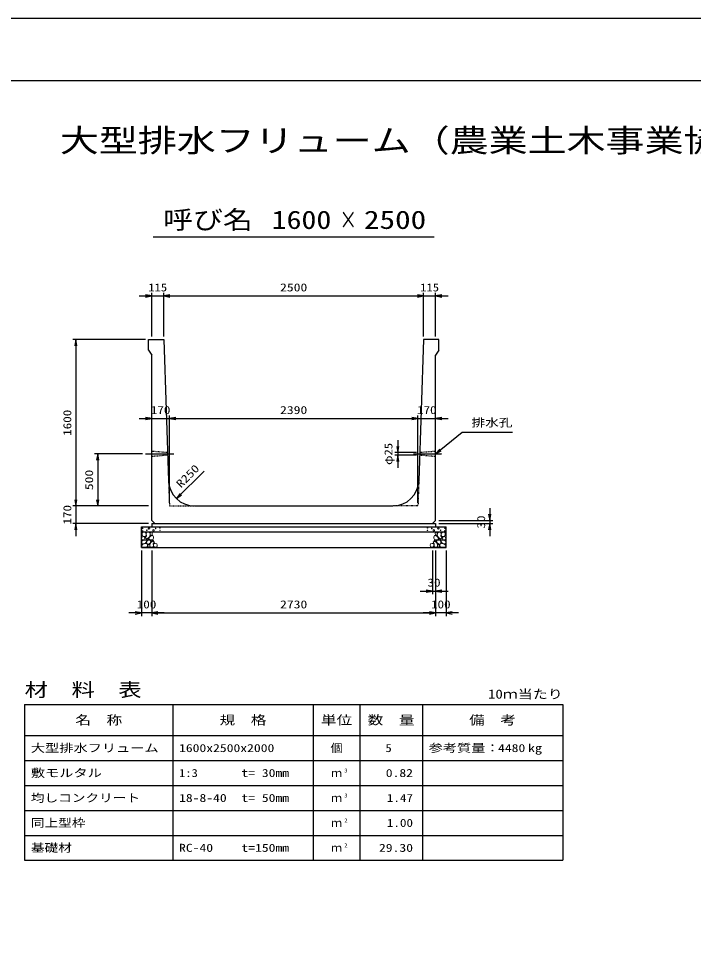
# Model space of a CAD drawing. Units: millimetres at full size. Extents: x 0 to 25230, y 0 to 17820.
# Drawn here: x 8469 to 14960, y 8910 to 17820 of the extents above; entities that cross this region are included whole.
import ezdxf
from ezdxf.enums import TextEntityAlignment as Align

# ---------------------------------------------------------------- set-up
doc = ezdxf.new("R2010")
doc.units = ezdxf.units.MM
doc.linetypes.add('CHAIN', pattern=[18.5, 12, -1.5, 3.5, -1.5])
doc.linetypes.add('DASHED_SPACED', pattern=[12, 6, -6])
for name, color, linetype, lineweight in [('0_2', 7, 'Continuous', 25), ('D-BMK', 2, 'CHAIN', 25), ('D-DCR-HCHn', 4, 'Continuous', 9), ('D-MTR-FRAM', 7, 'Continuous', 25), ('D-MTR-LINE', 7, 'Continuous', 25), ('D-STR-DIM', 7, 'Continuous', 25), ('D-STR-STRn', 1, 'Continuous', 25), ('D-TTL', 2, 'Continuous', 25), ('D-TTL-TXT', 7, 'Continuous', 25)]:
    doc.layers.add(name, color=color, linetype=linetype, lineweight=lineweight)
doc.layers.add('D-MTR', color=7, linetype='Continuous')
doc.layers.add('D-MTR-TXT', color=7, linetype='Continuous')
doc.styles.add('ＭＳ ゴシック', font='')
doc.styles.get('ＭＳ ゴシック').set_extended_font_data('MS Gothic')

# ---------------------------------------------------------------- blocks, each defined once
blk = doc.blocks.new('open_arrow')
at = {"color": 0, "linetype": 'Continuous', "lineweight": -2}
blk.add_lwpolyline([(7.5, 1.25), (0, 0), (7.5, -1.25)], dxfattribs=at)

msp = doc.modelspace()

# ---------------------------------------------------------------- linework, layer by layer
at = {"layer": '0_2'}
for p, q in [((9660, 13630), (9200, 13630)), ((9230, 13630), (9230, 13130)), ((9720, 13130), (9200, 13130))]:
    msp.add_line(p, q, dxfattribs=at)
at = {"layer": 'D-BMK'}
for p, q in [((9690, 13630), (9962.812, 13630)), ((12267.188, 13630), (12540, 13630))]:
    msp.add_line(p, q, dxfattribs=at)
at = {"layer": 'D-DCR-HCHn'}
for points in [[(9655.46, 12830.356), (9650.26, 12814.753), (9657.194, 12804.352), (9674.53, 12802.618), (9686.366, 12807.699), (9681.464, 12819.954), (9684.932, 12826.889), (9677.997, 12833.823), (9667.596, 12837.29)], [(9688.399, 12873.696), (9672.796, 12877.163), (9658.928, 12870.228), (9657.194, 12854.626), (9660.661, 12842.491), (9677.997, 12837.29), (9690.132, 12837.29), (9695.333, 12845.958), (9695.333, 12865.028)], [(9702.267, 12875.429), (9697.067, 12859.827), (9698.8, 12842.491), (9686.665, 12823.421), (9702.267, 12814.753), (9719.603, 12823.421), (9730.005, 12837.29), (9733.472, 12859.827), (9730.005, 12871.962), (9719.603, 12877.163)], [(9731.739, 12833.823), (9723.071, 12813.02), (9730.005, 12804.352), (9750.808, 12804.352), (9759.476, 12807.819), (9768.144, 12819.954), (9768.144, 12830.356), (9759.476, 12844.224), (9749.074, 12845.958)], [(9735.206, 12871.962), (9735.206, 12851.159), (9743.874, 12845.958), (9752.542, 12851.159), (9754.275, 12863.294), (9752.542, 12873.696), (9740.407, 12877.163)], [(12498.261, 12833.823), (12506.929, 12813.02), (12499.995, 12804.352), (12479.192, 12804.352), (12470.524, 12807.819), (12461.856, 12819.954), (12461.856, 12830.356), (12470.524, 12844.224), (12480.926, 12845.958)], [(12494.794, 12871.962), (12494.794, 12851.159), (12486.126, 12845.958), (12477.458, 12851.159), (12475.725, 12863.294), (12477.458, 12873.696), (12489.593, 12877.163)], [(12527.733, 12875.429), (12532.933, 12859.827), (12531.2, 12842.491), (12543.335, 12823.421), (12527.733, 12814.753), (12510.397, 12823.421), (12499.995, 12837.29), (12496.528, 12859.827), (12499.995, 12871.962), (12510.397, 12877.163)], [(12541.601, 12873.696), (12557.204, 12877.163), (12571.072, 12870.228), (12572.806, 12854.626), (12569.339, 12842.491), (12552.003, 12837.29), (12539.868, 12837.29), (12534.667, 12845.958), (12534.667, 12865.028)], [(12574.54, 12830.356), (12579.74, 12814.753), (12572.806, 12804.352), (12555.47, 12802.618), (12543.634, 12807.699), (12548.536, 12819.954), (12545.068, 12826.889), (12552.003, 12833.823), (12562.404, 12837.29)], [(9688.366, 12772.757), (9701.208, 12792.019), (9699.603, 12796.834), (9681.946, 12801.65), (9665.894, 12800.045), (9654.658, 12790.414), (9653.052, 12779.177), (9654.658, 12767.941), (9667.499, 12764.731)], [(9694.787, 12732.627), (9706.023, 12737.443), (9709.234, 12753.494), (9702.813, 12764.731), (9691.577, 12767.941), (9677.13, 12766.336), (9661.078, 12759.915), (9653.052, 12750.284), (9653.052, 12739.048), (9657.868, 12732.627), (9677.13, 12734.232)], [(9705.735, 12814.753), (9697.067, 12807.819), (9700.534, 12802.618), (9712.669, 12802.618), (9717.87, 12804.352), (9721.337, 12811.286), (9716.136, 12816.487)], [(9733.311, 12772.757), (9741.337, 12792.019), (9734.916, 12800.045), (9715.654, 12800.045), (9707.628, 12796.834), (9699.603, 12785.598), (9699.603, 12775.967), (9707.628, 12763.125), (9717.259, 12761.52)], [(9730.101, 12737.443), (9730.101, 12756.705), (9722.075, 12761.52), (9714.049, 12756.705), (9712.444, 12745.469), (9714.049, 12735.837), (9725.285, 12732.627)], [(9760.599, 12734.232), (9765.415, 12748.679), (9763.81, 12764.731), (9775.046, 12782.388), (9760.599, 12790.414), (9744.548, 12782.388), (9734.916, 12769.546), (9731.706, 12748.679), (9734.916, 12737.443), (9744.548, 12732.627)], [(9757.389, 12790.414), (9765.415, 12796.834), (9762.204, 12801.65), (9750.968, 12801.65), (9746.153, 12800.045), (9742.942, 12793.624), (9747.758, 12788.808)], [(9773.441, 12735.837), (9787.887, 12732.627), (9800.729, 12739.048), (9802.334, 12753.494), (9799.124, 12764.731), (9783.072, 12769.546), (9771.836, 12769.546), (9767.02, 12761.52), (9767.02, 12743.863)], [(12456.559, 12735.837), (12442.113, 12732.627), (12429.271, 12739.048), (12427.666, 12753.494), (12430.876, 12764.731), (12446.928, 12769.546), (12458.164, 12769.546), (12462.98, 12761.52), (12462.98, 12743.863)], [(12469.401, 12734.232), (12464.585, 12748.679), (12466.19, 12764.731), (12454.954, 12782.388), (12469.401, 12790.414), (12485.452, 12782.388), (12495.084, 12769.546), (12498.294, 12748.679), (12495.084, 12737.443), (12485.452, 12732.627)], [(12472.611, 12790.414), (12464.585, 12796.834), (12467.796, 12801.65), (12479.032, 12801.65), (12483.847, 12800.045), (12487.058, 12793.624), (12482.242, 12788.808)], [(12496.689, 12772.757), (12488.663, 12792.019), (12495.084, 12800.045), (12514.346, 12800.045), (12522.372, 12796.834), (12530.397, 12785.598), (12530.397, 12775.967), (12522.372, 12763.125), (12512.741, 12761.52)], [(12499.899, 12737.443), (12499.899, 12756.705), (12507.925, 12761.52), (12515.951, 12756.705), (12517.556, 12745.469), (12515.951, 12735.837), (12504.715, 12732.627)], [(12524.265, 12814.753), (12532.933, 12807.819), (12529.466, 12802.618), (12517.331, 12802.618), (12512.13, 12804.352), (12508.663, 12811.286), (12513.864, 12816.487)], [(12535.213, 12732.627), (12523.977, 12737.443), (12520.766, 12753.494), (12527.187, 12764.731), (12538.423, 12767.941), (12552.87, 12766.336), (12568.922, 12759.915), (12576.948, 12750.284), (12576.948, 12739.048), (12572.132, 12732.627), (12552.87, 12734.232)], [(12541.634, 12772.757), (12528.792, 12792.019), (12530.397, 12796.834), (12548.054, 12801.65), (12564.106, 12800.045), (12575.342, 12790.414), (12576.948, 12779.177), (12575.342, 12767.941), (12562.501, 12764.731)]]:
    msp.add_lwpolyline(points, close=True, dxfattribs=at)
for centre, radius in [((9723.336, 12913.955), 7.5), ((9828.131, 12920.006), 3), ((12401.869, 12920.006), 3), ((12506.664, 12913.955), 7.5), ((9660.727, 12913.955), 3), ((9661.869, 12888.91), 3), ((9702.292, 12895.752), 3), ((9766.664, 12894.961), 7.5), ((9787.708, 12913.164), 3), ((9829.273, 12894.961), 3), ((12400.727, 12894.961), 3), ((12442.292, 12913.164), 3), ((12463.336, 12894.961), 7.5), ((12527.708, 12895.752), 3), ((12568.131, 12888.91), 3), ((12569.273, 12913.955), 3)]:
    msp.add_circle(centre, radius, dxfattribs=at)
at = {"layer": 'D-MTR-FRAM'}
for p, q in [((8527.5, 11220), (13702.5, 11220)), ((8527.5, 11220), (8527.5, 9720)), ((13702.5, 11220), (13702.5, 9720)), ((8527.5, 9720), (13702.5, 9720))]:
    msp.add_line(p, q, dxfattribs=at)
at = {"layer": 'D-MTR-LINE'}
for p, q in [((9952.5, 11220), (9952.5, 9720)), ((11302.5, 11220), (11302.5, 9720)), ((11752.5, 11220), (11752.5, 9720)), ((12352.5, 11220), (12352.5, 9720)), ((8527.5, 10920), (13702.5, 10920)), ((8527.5, 10680), (13702.5, 10680)), ((8527.5, 10440), (13702.5, 10440)), ((8527.5, 10200), (13702.5, 10200)), ((8527.5, 9960), (13702.5, 9960))]:
    msp.add_line(p, q, dxfattribs=at)
at = {"layer": 'D-STR-DIM'}
for p, q in [((9630, 15150), (9985, 15150)), ((9750, 14760), (9750, 15180)), ((9865, 14760), (9865, 15180)), ((9865, 14760), (9865, 15180)), ((9865, 15150), (12365, 15150)), ((12245, 15150), (12600, 15150)), ((12365, 14760), (12365, 15180)), ((12365, 14760), (12365, 15180)), ((12480, 14760), (12480, 15180)), ((9690, 14730), (8990, 14730)), ((9020, 14730), (9020, 13130)), ((9920, 13160), (9920, 14000)), ((9920, 13160), (9920, 14000)), ((12310, 13160), (12310, 14000)), ((12310, 13160), (12310, 14000)), ((9630, 13970), (10040, 13970)), ((9920, 13970), (12310, 13970)), ((12190, 13970), (12600, 13970)), ((12117.188, 13762.5), (12117.188, 13497.5)), ((12297.617, 13642.5), (12087.188, 13642.5)), ((12296.758, 13617.5), (12087.188, 13617.5)), ((9987.84, 13200.212), (10253.005, 13465.377)), ((9020, 13250), (9020, 12840)), ((9720, 13130), (8990, 13130)), ((9720, 13130), (8990, 13130)), ((13000, 13110), (13000, 12840)), ((9720, 12960), (8990, 12960)), ((12510, 12990), (13030, 12990)), ((12510, 12960), (13030, 12960)), ((9650, 12700), (9650, 12070)), ((9750, 12700), (9750, 12070)), ((9750, 12700), (9750, 12070)), ((12450, 12700), (12450, 12280)), ((12480, 12700), (12480, 12070)), ((12480, 12700), (12480, 12070)), ((12480, 12700), (12480, 12280)), ((12580, 12700), (12580, 12070)), ((12330, 12310), (12600, 12310)), ((9870, 12100), (9530, 12100)), ((9750, 12100), (12480, 12100)), ((12700, 12100), (12360, 12100))]:
    msp.add_line(p, q, dxfattribs=at)
msp.add_lwpolyline([(12480, 13630), (12735, 13840), (12795, 13840), (13219.416, 13840)], dxfattribs=at)
at = {"layer": 'D-STR-STRn'}
for p, q in [((9720, 14730), (9865, 14730)), ((9720, 14630), (9720, 14730)), ((9865, 14730), (9911.701, 13371.411)), ((12365, 14730), (12318.299, 13371.411)), ((12510, 14730), (12365, 14730)), ((12510, 14630), (12510, 14730)), ((9720, 14630), (9750, 14580)), ((12510, 14630), (12480, 14580)), ((9750, 12990), (9750, 14580)), ((12480, 12990), (12480, 14580)), ((10161.554, 13130), (12068.446, 13130)), ((9650, 12730), (9650, 12930)), ((9650, 12930), (12580, 12930)), ((9750, 12990), (9780, 12960)), ((9750, 12960), (12480, 12960)), ((9750, 12960), (9750, 12930)), ((12480, 12990), (12450, 12960)), ((12480, 12960), (12480, 12930)), ((12580, 12730), (12580, 12930)), ((9650, 12880), (12580, 12880)), ((9650, 12730), (12580, 12730))]:
    msp.add_line(p, q, dxfattribs=at)
at = {"layer": 'D-STR-STRn', "color": 2, "linetype": 'DASHED_SPACED'}
for p, q in [((9902.383, 13642.5), (9750, 13655)), ((12480, 13655), (12327.617, 13642.5)), ((9903.242, 13617.5), (9750, 13605)), ((12480, 13605), (12326.758, 13617.5)), ((9911.701, 13371.411), (9920, 13130)), ((12318.299, 13371.411), (12310, 13130)), ((9920, 13130), (10161.554, 13130)), ((12310, 13130), (12068.446, 13130))]:
    msp.add_line(p, q, dxfattribs=at)
at = {"layer": 'D-STR-STRn'}
for centre, start, end in [((10161.554, 13380), 181.96877, 270), ((12068.446, 13380), 270, 358.03123)]:
    msp.add_arc(centre, 250, start, end, dxfattribs=at)
at = {"layer": 'D-TTL'}
for points in [[(0, 0), (25230, 0), (25230, 17820), (0, 17820)], [(600, 600), (24630, 600), (24630, 17220), (600, 17220)]]:
    msp.add_lwpolyline(points, close=True, dxfattribs=at)
at = {"layer": 'D-TTL-TXT'}
msp.add_line((9765, 15720), (12465, 15720), dxfattribs=at)

# ---------------------------------------------------------------- block references
at = {"layer": '0_2', "xscale": 8, "yscale": 8}
for p, rotation in [((9230, 13630), 270), ((9230, 13130), 90)]:
    msp.add_blockref('open_arrow', p, dxfattribs=dict(at, rotation=rotation))
at = {"layer": 'D-STR-DIM', "xscale": 8, "yscale": 8}
for p, rotation in [((9750, 15150), 180), ((12365, 15150), 180), ((12365, 15150), 180), ((9020, 14730), 270), ((9750, 13970), 180), ((12310, 13970), 180), ((12310, 13970), 180), ((12117.188, 13642.5), 90), ((12480, 13630), 39.5), ((12117.188, 13617.5), 270), ((9020, 13130), 90), ((9020, 13130), 90), ((9987.84, 13200.212), 45), ((13000, 12990), 90), ((9020, 12960), 270), ((13000, 12960), 270), ((12450, 12310), 180), ((9650, 12100), 180), ((12480, 12100), 180), ((12480, 12100), 180)]:
    msp.add_blockref('open_arrow', p, dxfattribs=dict(at, rotation=rotation))
for p in [(9865, 15150), (9865, 15150), (12480, 15150), (9920, 13970), (9920, 13970), (12480, 13970), (12480, 12310), (9750, 12100), (9750, 12100), (12580, 12100)]:
    msp.add_blockref('open_arrow', p, dxfattribs=at)

# ---------------------------------------------------------------- texts
at = {"layer": '0_2', "style": 'ＭＳ ゴシック', "width": 1.25}
msp.add_text('500', height=76.98, rotation=90, dxfattribs=at).set_placement((9147.5, 13380), align=Align.MIDDLE_CENTER)
at = {"layer": 'D-MTR', "style": 'ＭＳ ゴシック', "width": 1.25}
msp.add_text('材\u3000料\u3000表', height=132, dxfattribs=at).set_placement((8527.5, 11256), align=Align.BOTTOM_LEFT)
at = {"layer": 'D-MTR', "style": 'ＭＳ ゴシック', "width": 1.2}
msp.add_text('10ｍ当たり', height=87.98, dxfattribs=at).set_placement((13702.5, 11249), align=Align.BOTTOM_RIGHT)
at = {"layer": 'D-MTR-TXT', "style": 'ＭＳ ゴシック'}
for s, height, width, p in [('名\u3000称', 87.98, 1.25, (9240, 11070)), ('規\u3000格', 87.98, 1.25, (10627.5, 11070)), ('単位', 87.98, 1.25, (11527.5, 11070)), ('数\u3000量', 87.98, 1.25, (12052.5, 11070)), ('備\u3000考', 87.98, 1.25, (13027.5, 11070)), ('個', 76.98, 1.1, (11527.5, 10800))]:
    msp.add_text(s, height=height, dxfattribs=dict(at, width=width)).set_placement(p, align=Align.MIDDLE_CENTER)
for s, width, p in [('大型排水フリューム', 1.3, (8587.5, 10800)), ('1600x2500x2000', 1.25, (10012.5, 10800)), ('参考質量：    kg', 1.3, (12412.5, 10800)), ('敷モルタル', 1.3, (8587.5, 10560)), ('1:3', 1.15, (10012.5, 10560)), ('t= 30mm', 1.25, (10612.5, 10560)), ('均しコンクリート', 1.25, (8587.5, 10320)), ('18-8-40', 1.25, (10012.5, 10320)), ('t= 50mm', 1.25, (10612.5, 10320)), ('同上型枠', 1.25, (8587.5, 10080)), ('基礎材', 1.25, (8587.5, 9840)), ('RC-40', 1.25, (10012.5, 9840)), ('t=150mm', 1.25, (10612.5, 9840))]:
    msp.add_text(s, height=76.98, dxfattribs=dict(at, width=width)).set_placement(p, align=Align.MIDDLE_LEFT)
for s, width, p in [('5', 1.15, (12057.83, 10800)), ('4480', 1.25, (13342.5, 10800)), ('0.82', 1.25, (12262.5, 10560)), ('1.47', 1.2, (12262.5, 10320)), ('1.00', 1.2, (12262.5, 10080)), ('29.30', 1.25, (12262.5, 9840))]:
    msp.add_text(s, height=76.98, dxfattribs=dict(at, width=width)).set_placement(p, align=Align.MIDDLE_RIGHT)
for p in [(11527.5, 10560), (11527.5, 10320), (11527.5, 10080), (11527.5, 9840)]:
    msp.add_text('ｍ', height=76.98, dxfattribs=at).set_placement(p, align=Align.MIDDLE_CENTER)
at = {"layer": 'D-MTR-TXT', "style": 'ＭＳ ゴシック', "width": 1.15}
for s, p in [('3', (11602.5, 10553)), ('3', (11602.5, 10313)), ('2', (11602.5, 10073)), ('2', (11602.5, 9833))]:
    msp.add_text(s, height=38.49, dxfattribs=at).set_placement(p, align=Align.BOTTOM_LEFT)
at = {"layer": 'D-STR-DIM', "style": 'ＭＳ ゴシック'}
for s, width, p in [('115', 1.15, (9807.5, 15232.5)), ('2500', 1.25, (11115, 15232.5)), ('115', 1.15, (12422.5, 15232.5)), ('170', 1.2, (9835, 14052.5)), ('2390', 1.25, (11115, 14052.5)), ('170', 1.2, (12395, 14052.5)), ('30', 1.2, (12465, 12392.5)), ('100', 1.2, (9700, 12182.5)), ('2730', 1.25, (11115, 12182.5)), ('100', 1.2, (12530, 12182.5))]:
    msp.add_text(s, height=76.98, dxfattribs=dict(at, width=width)).set_placement(p, align=Align.MIDDLE_CENTER)
for s, width, p in [('1600', 1.2, (8937.5, 13930)), ('φ25', 1.15, (12026.16, 13630)), ('170', 1.2, (8937.5, 13045)), ('30', 1.2, (12917.5, 12975))]:
    msp.add_text(s, height=76.98, rotation=90, dxfattribs=dict(at, width=width)).set_placement(p, align=Align.MIDDLE_CENTER)
at = {"layer": 'D-STR-DIM', "style": 'ＭＳ ゴシック', "width": 1.25}
msp.add_text('排水孔', height=76.98, dxfattribs=at).set_placement((12825, 13870), align=Align.BOTTOM_LEFT)
msp.add_text('R250', height=76.98, rotation=45, dxfattribs=at).set_placement((10046.25, 13281.25), align=Align.BOTTOM_LEFT)
at = {"layer": 'D-TTL-TXT', "style": 'ＭＳ ゴシック'}
for s, height, width, p in [('大型排水フリューム（農業土木事業協会型）', 219.9, 1.25, (12615, 16470)), ('呼び名', 176, 1.2, (10290, 15742.5)), ('1600', 176, 1.2, (11190, 15742.5)), ('×', 176, 0.7, (11640, 15742.5)), ('2500', 176, 1.25, (12090, 15742.5))]:
    msp.add_text(s, height=height, dxfattribs=dict(at, width=width)).set_placement(p, align=Align.BOTTOM_CENTER)

doc.saveas('drawing.dxf')
